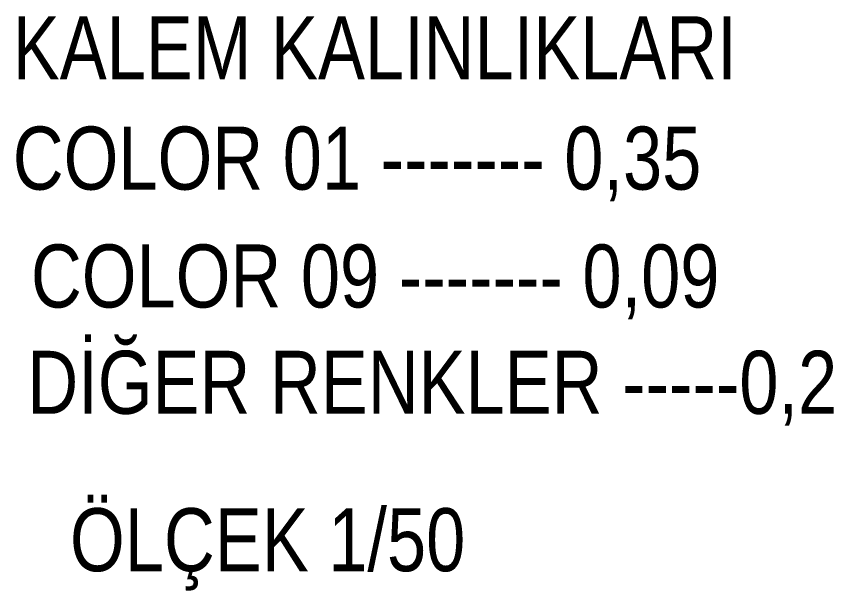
# Model space of a CAD drawing. Header units: millimetres. Extents: x -106996 to 276536, y -21995 to 37993.
# Drawn here: x -47452 to -37075, y 30704 to 37993 of the extents above; entities that cross this region are included whole.
import ezdxf

# ---------------------------------------------------------------- set-up
doc = ezdxf.new("R2010")
doc.units = ezdxf.units.MM
doc.header["$LTSCALE"] = 100
doc.layers.get('0').update_dxf_attribs({"color": 3})
doc.styles.add('MAHAL', font='arial.ttf', dxfattribs={"width": 0.8})

msp = doc.modelspace()

# ---------------------------------------------------------------- texts
at = {"color": 2, "char_height": 800, "width": 69914.226024999, "attachment_point": 1, "style": 'MAHAL'}
for s, insert in [('KALEM KALINLIKLARI', (-47496.9103936, 37993.0138723)), ('COLOR 01 ------- 0,35', (-47496.9103936, 36593.5640944)), ('COLOR 09 ------- 0,09', (-47266.4753995, 35097.5473212)), ('DİĞER RENKLER -----0,2', (-47311.5140841, 33748.0086474)), (' ÖLÇEK 1/50', (-47018.7654074, 31749.9375237))]:
    msp.add_mtext(s, dxfattribs=dict(at, insert=insert))

doc.saveas('drawing.dxf')
